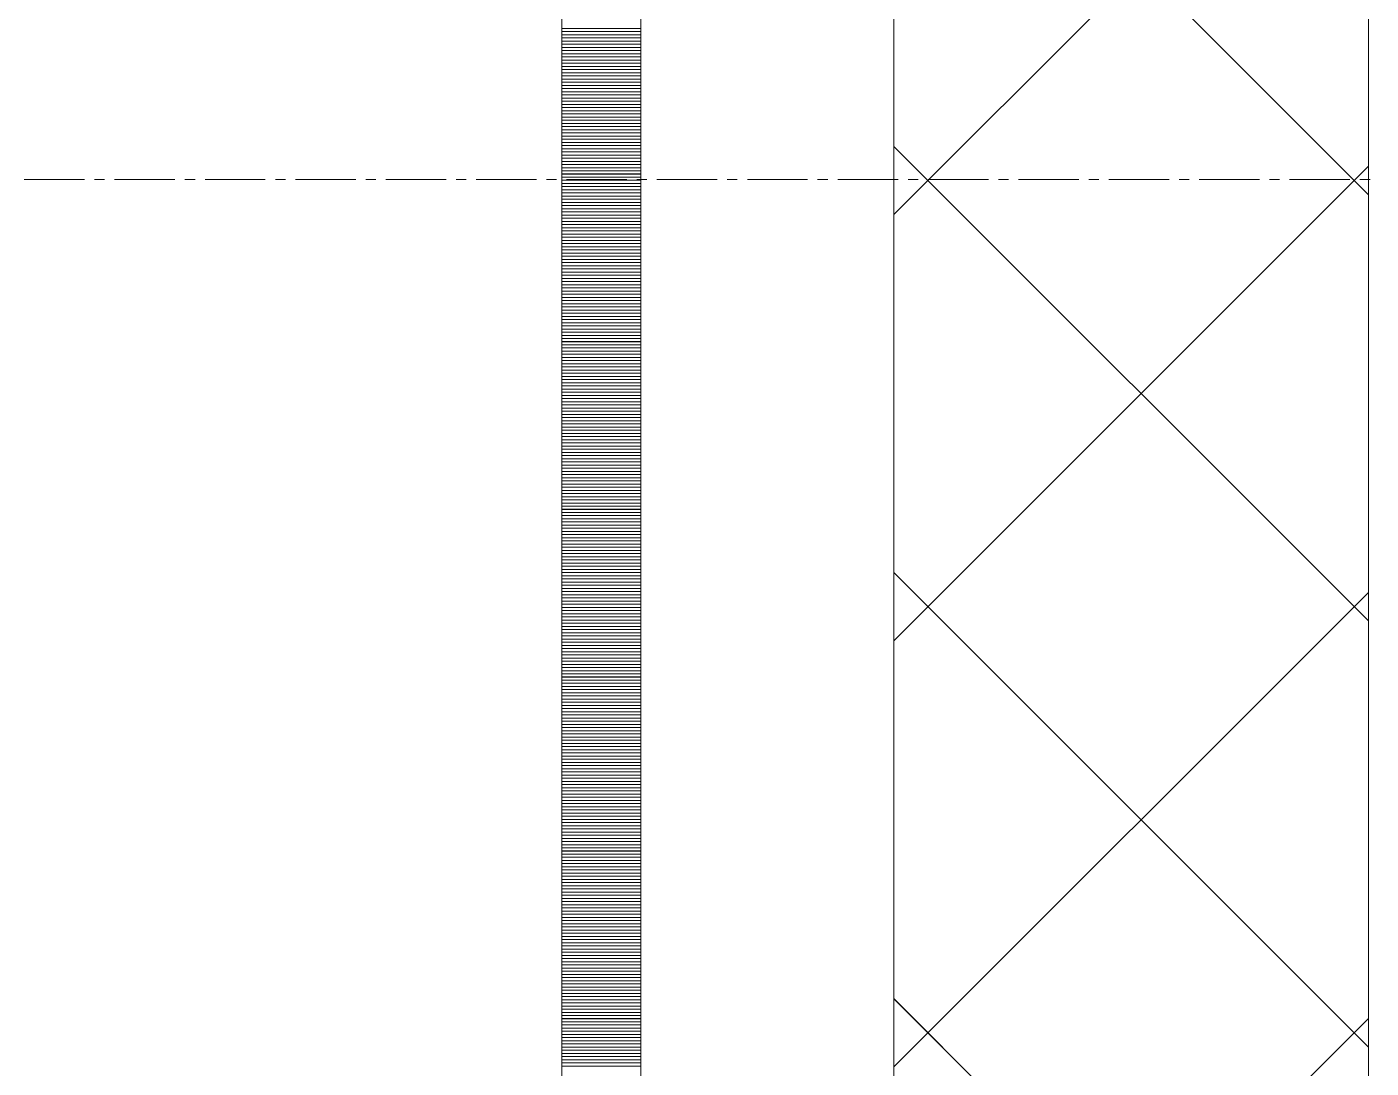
# Model space of a CAD drawing. Header units: millimetres. Extents: x 470010 to 1231400, y -134005 to 421770.
# Drawn here: x 805998.6 to 806423.6, y 174632.4 to 174961.5 of the extents above; entities that cross this region are included whole.
import ezdxf
from ezdxf.enums import TextEntityAlignment as Align

# ---------------------------------------------------------------- set-up
doc = ezdxf.new("R2010")
doc.units = ezdxf.units.MM
doc.linetypes.add('CENTER2', pattern=[28.575, 19.05, -3.175, 3.175, -3.175])
doc.linetypes.add('DASHED', pattern=[19.05, 12.7, -6.35])
doc.layers.get('Defpoints').update_dxf_attribs({"color": 140})
doc.layers.add('АР_Делит', color=120, linetype='Continuous', lineweight=0, plot=False)
for name, color, linetype, lineweight in [('АР_Стены ПЕНОблок', 52, 'Continuous', 20), ('АР_Тонкая', 254, 'Continuous', 5), ('АР_Утеплитель', 31, 'Continuous', 0), ('АР_Штриховка', 8, 'Continuous', 0)]:
    doc.layers.add(name, color=color, linetype=linetype, lineweight=lineweight)
doc.layers.add('РД_Оси_100', color=7, linetype='Continuous', lineweight=0, true_color=0x525252)
doc.styles.add('style1', font='ARIALN.TTF')

# ---------------------------------------------------------------- blocks, each defined once
blk = doc.blocks.new('СОШ_2200_АР_ОСИ_М100_28.05.24')
at = {"layer": 'АР_Делит', "color": 251, "linetype": 'DASHED', "true_color": 0x636466}
blk.add_lwpolyline([(114955, 135155), (114955, -355), (93595.036, -355), (93595.036, 13855), (94145, 13855), (94145, 68320), (66055, 68320), (66055, 13857.73), (83455, 13857.73), (83455, -355), (45245, -355), (45245, 13145), (44695, 13145), (44695, 26755), (45245, 26755), (45245, 68320), (20455, 68320), (20455, 26755), (27955, 26755), (27955, 13145), (-355, 13145), (-355, 100855)], dxfattribs=at)
at = {"layer": 'РД_Оси_100', "color": 251, "linetype": 'CENTER2', "true_color": 0x636466}
blk.add_line((29555, 52200), (-5954.958, 52200), dxfattribs=at)
blk = doc.blocks.new('A$C9108343f')
at = {"layer": 'АР_Стены ПЕНОблок', "color": 18, "linetype": 'Continuous', "lineweight": 20, "true_color": 0x000000}
blk.add_line((140704.09, 313879.49), (140704.09, 237679.49), dxfattribs=at)
at = {"layer": 'АР_Тонкая', "color": 18, "linetype": 'Continuous', "lineweight": 5, "true_color": 0x000000}
for p, q in [((140449.09, 313879.49), (140449.09, 237679.49)), ((140474.09, 313879.49), (140474.09, 237679.49)), ((140474.09, 237679.49), (140474.09, 313879.49)), ((140554.09, 237679.49), (140554.09, 313879.49))]:
    blk.add_line(p, q, dxfattribs=at)
at = {"layer": 'АР_Утеплитель', "color": 18, "linetype": 'Continuous', "lineweight": 0, "true_color": 0x000000}
for p, q in [((140554.09, 313879.49), (140554.09, 237679.49)), ((140704.09, 237679.49), (140704.09, 313879.49))]:
    blk.add_line(p, q, dxfattribs=at)
at = {"layer": 'АР_Штриховка', "color": 18, "linetype": 'Continuous', "lineweight": 0, "true_color": 0x000000}
for p, q in [((140704.09, 275274.68), (140554.09, 275424.68)), ((140554.09, 275268.39), (140704.09, 275418.39)), ((140449.09, 275327.24), (140474.09, 275327.24)), ((140449.09, 275326.24), (140474.09, 275326.24)), ((140449.09, 275325.24), (140474.09, 275325.24)), ((140449.09, 275324.24), (140474.09, 275324.24)), ((140449.09, 275323.24), (140474.09, 275323.24)), ((140449.09, 275322.24), (140474.09, 275322.24)), ((140449.09, 275321.24), (140474.09, 275321.24)), ((140449.09, 275320.24), (140474.09, 275320.24)), ((140449.09, 275319.24), (140474.09, 275319.24)), ((140449.09, 275318.24), (140474.09, 275318.24)), ((140449.09, 275317.24), (140474.09, 275317.24)), ((140449.09, 275316.24), (140474.09, 275316.24)), ((140449.09, 275315.24), (140474.09, 275315.24)), ((140449.09, 275314.24), (140474.09, 275314.24)), ((140449.09, 275313.24), (140474.09, 275313.24)), ((140449.09, 275312.24), (140474.09, 275312.24)), ((140449.09, 275311.24), (140474.09, 275311.24)), ((140449.09, 275310.24), (140474.09, 275310.24)), ((140449.09, 275309.24), (140474.09, 275309.24)), ((140449.09, 275308.24), (140474.09, 275308.24)), ((140449.09, 275307.24), (140474.09, 275307.24)), ((140449.09, 275306.24), (140474.09, 275306.24)), ((140449.09, 275305.24), (140474.09, 275305.24)), ((140449.09, 275304.24), (140474.09, 275304.24)), ((140449.09, 275303.24), (140474.09, 275303.24)), ((140449.09, 275302.24), (140474.09, 275302.24)), ((140449.09, 275301.24), (140474.09, 275301.24)), ((140449.09, 275300.24), (140474.09, 275300.24)), ((140449.09, 275299.24), (140474.09, 275299.24)), ((140449.09, 275298.24), (140474.09, 275298.24)), ((140449.09, 275297.24), (140474.09, 275297.24)), ((140449.09, 275296.24), (140474.09, 275296.24)), ((140449.09, 275295.24), (140474.09, 275295.24)), ((140449.09, 275294.24), (140474.09, 275294.24)), ((140449.09, 275293.24), (140474.09, 275293.24)), ((140449.09, 275292.24), (140474.09, 275292.24)), ((140449.09, 275291.24), (140474.09, 275291.24)), ((140449.09, 275290.24), (140474.09, 275290.24)), ((140449.09, 275289.24), (140474.09, 275289.24)), ((140704.09, 275139.97), (140554.09, 275289.97)), ((140449.09, 275288.24), (140474.09, 275288.24)), ((140449.09, 275287.24), (140474.09, 275287.24)), ((140449.09, 275286.24), (140474.09, 275286.24)), ((140449.09, 275285.24), (140474.09, 275285.24)), ((140449.09, 275284.24), (140474.09, 275284.24)), ((140449.09, 275283.24), (140474.09, 275283.24)), ((140449.09, 275282.24), (140474.09, 275282.24)), ((140449.09, 275281.24), (140474.09, 275281.24)), ((140554.09, 275133.69), (140704.09, 275283.69)), ((140449.09, 275280.24), (140474.09, 275280.24)), ((140449.09, 275279.24), (140474.09, 275279.24)), ((140449.09, 275278.24), (140474.09, 275278.24)), ((140449.09, 275277.24), (140474.09, 275277.24)), ((140449.09, 275276.24), (140474.09, 275276.24)), ((140449.09, 275275.24), (140474.09, 275275.24)), ((140449.09, 275274.24), (140474.09, 275274.24)), ((140449.09, 275273.24), (140474.09, 275273.24)), ((140449.09, 275272.24), (140474.09, 275272.24)), ((140449.09, 275271.24), (140474.09, 275271.24)), ((140449.09, 275270.24), (140474.09, 275270.24)), ((140449.09, 275269.24), (140474.09, 275269.24)), ((140449.09, 275268.24), (140474.09, 275268.24)), ((140449.09, 275267.24), (140474.09, 275267.24)), ((140449.09, 275266.24), (140474.09, 275266.24)), ((140449.09, 275265.24), (140474.09, 275265.24)), ((140449.09, 275264.24), (140474.09, 275264.24)), ((140449.09, 275263.24), (140474.09, 275263.24)), ((140449.09, 275262.24), (140474.09, 275262.24)), ((140449.09, 275261.24), (140474.09, 275261.24)), ((140449.09, 275260.24), (140474.09, 275260.24)), ((140449.09, 275259.24), (140474.09, 275259.24)), ((140449.09, 275258.24), (140474.09, 275258.24)), ((140449.09, 275257.24), (140474.09, 275257.24)), ((140449.09, 275256.24), (140474.09, 275256.24)), ((140449.09, 275255.24), (140474.09, 275255.24)), ((140449.09, 275254.24), (140474.09, 275254.24)), ((140449.09, 275253.24), (140474.09, 275253.24)), ((140449.09, 275252.24), (140474.09, 275252.24)), ((140449.09, 275251.24), (140474.09, 275251.24)), ((140449.09, 275250.24), (140474.09, 275250.24)), ((140449.09, 275249.24), (140474.09, 275249.24)), ((140449.09, 275248.24), (140474.09, 275248.24)), ((140449.09, 275247.24), (140474.09, 275247.24)), ((140449.09, 275246.24), (140474.09, 275246.24)), ((140449.09, 275245.24), (140474.09, 275245.24)), ((140449.09, 275244.24), (140474.09, 275244.24)), ((140449.09, 275243.24), (140474.09, 275243.24)), ((140449.09, 275242.24), (140474.09, 275242.24)), ((140449.09, 275241.24), (140474.09, 275241.24)), ((140449.09, 275240.24), (140474.09, 275240.24)), ((140449.09, 275239.24), (140474.09, 275239.24)), ((140449.09, 275238.24), (140474.09, 275238.24)), ((140449.09, 275237.24), (140474.09, 275237.24)), ((140449.09, 275236.24), (140474.09, 275236.24)), ((140449.09, 275235.24), (140474.09, 275235.24)), ((140449.09, 275234.24), (140474.09, 275234.24)), ((140449.09, 275233.24), (140474.09, 275233.24)), ((140449.09, 275232.24), (140474.09, 275232.24)), ((140449.09, 275231.24), (140474.09, 275231.24)), ((140449.09, 275230.24), (140474.09, 275230.24)), ((140449.09, 275229.24), (140474.09, 275229.24)), ((140449.09, 275228.24), (140474.09, 275228.24)), ((140449.09, 275227.24), (140474.09, 275227.24)), ((140449.09, 275226.24), (140474.09, 275226.24)), ((140449.09, 275225.24), (140474.09, 275225.24)), ((140449.09, 275224.24), (140474.09, 275224.24)), ((140449.09, 275223.24), (140474.09, 275223.24)), ((140449.09, 275222.24), (140474.09, 275222.24)), ((140449.09, 275221.24), (140474.09, 275221.24)), ((140449.09, 275220.24), (140474.09, 275220.24)), ((140449.09, 275219.24), (140474.09, 275219.24)), ((140449.09, 275218.24), (140474.09, 275218.24)), ((140449.09, 275217.24), (140474.09, 275217.24)), ((140449.09, 275216.24), (140474.09, 275216.24)), ((140449.09, 275215.24), (140474.09, 275215.24)), ((140449.09, 275214.24), (140474.09, 275214.24)), ((140449.09, 275213.24), (140474.09, 275213.24)), ((140449.09, 275212.24), (140474.09, 275212.24)), ((140449.09, 275211.24), (140474.09, 275211.24)), ((140449.09, 275210.24), (140474.09, 275210.24)), ((140449.09, 275209.24), (140474.09, 275209.24)), ((140449.09, 275208.24), (140474.09, 275208.24)), ((140449.09, 275207.24), (140474.09, 275207.24)), ((140449.09, 275206.24), (140474.09, 275206.24)), ((140449.09, 275205.24), (140474.09, 275205.24)), ((140449.09, 275204.24), (140474.09, 275204.24)), ((140449.09, 275203.24), (140474.09, 275203.24)), ((140449.09, 275202.24), (140474.09, 275202.24)), ((140449.09, 275201.24), (140474.09, 275201.24)), ((140449.09, 275200.24), (140474.09, 275200.24)), ((140449.09, 275199.24), (140474.09, 275199.24)), ((140449.09, 275198.24), (140474.09, 275198.24)), ((140449.09, 275197.24), (140474.09, 275197.24)), ((140449.09, 275196.24), (140474.09, 275196.24)), ((140449.09, 275195.24), (140474.09, 275195.24)), ((140449.09, 275194.24), (140474.09, 275194.24)), ((140449.09, 275193.24), (140474.09, 275193.24)), ((140449.09, 275192.24), (140474.09, 275192.24)), ((140449.09, 275191.24), (140474.09, 275191.24)), ((140449.09, 275190.24), (140474.09, 275190.24)), ((140449.09, 275189.24), (140474.09, 275189.24)), ((140449.09, 275188.24), (140474.09, 275188.24)), ((140449.09, 275187.24), (140474.09, 275187.24)), ((140449.09, 275186.24), (140474.09, 275186.24)), ((140449.09, 275185.24), (140474.09, 275185.24)), ((140449.09, 275184.24), (140474.09, 275184.24)), ((140449.09, 275183.24), (140474.09, 275183.24)), ((140449.09, 275182.24), (140474.09, 275182.24)), ((140449.09, 275181.24), (140474.09, 275181.24)), ((140449.09, 275180.24), (140474.09, 275180.24)), ((140449.09, 275179.24), (140474.09, 275179.24)), ((140449.09, 275178.24), (140474.09, 275178.24)), ((140449.09, 275177.24), (140474.09, 275177.24)), ((140449.09, 275176.24), (140474.09, 275176.24)), ((140449.09, 275175.24), (140474.09, 275175.24)), ((140449.09, 275174.24), (140474.09, 275174.24)), ((140449.09, 275173.24), (140474.09, 275173.24)), ((140449.09, 275172.24), (140474.09, 275172.24)), ((140449.09, 275171.24), (140474.09, 275171.24)), ((140449.09, 275170.24), (140474.09, 275170.24)), ((140449.09, 275169.24), (140474.09, 275169.24)), ((140449.09, 275168.24), (140474.09, 275168.24)), ((140449.09, 275167.24), (140474.09, 275167.24)), ((140449.09, 275166.24), (140474.09, 275166.24)), ((140449.09, 275165.24), (140474.09, 275165.24)), ((140449.09, 275164.24), (140474.09, 275164.24)), ((140449.09, 275163.24), (140474.09, 275163.24)), ((140449.09, 275162.24), (140474.09, 275162.24)), ((140449.09, 275161.24), (140474.09, 275161.24)), ((140449.09, 275160.24), (140474.09, 275160.24)), ((140449.09, 275159.24), (140474.09, 275159.24)), ((140449.09, 275158.24), (140474.09, 275158.24)), ((140449.09, 275157.24), (140474.09, 275157.24)), ((140449.09, 275156.24), (140474.09, 275156.24)), ((140449.09, 275155.24), (140474.09, 275155.24)), ((140449.09, 275154.24), (140474.09, 275154.24)), ((140449.09, 275153.24), (140474.09, 275153.24)), ((140704.09, 275005.27), (140554.09, 275155.27)), ((140449.09, 275152.24), (140474.09, 275152.24)), ((140449.09, 275151.24), (140474.09, 275151.24)), ((140449.09, 275150.24), (140474.09, 275150.24)), ((140449.09, 275149.24), (140474.09, 275149.24)), ((140554.09, 274998.98), (140704.09, 275148.98)), ((140449.09, 275148.24), (140474.09, 275148.24)), ((140449.09, 275147.24), (140474.09, 275147.24)), ((140449.09, 275146.24), (140474.09, 275146.24)), ((140449.09, 275145.24), (140474.09, 275145.24)), ((140449.09, 275144.24), (140474.09, 275144.24)), ((140449.09, 275143.24), (140474.09, 275143.24)), ((140449.09, 275142.24), (140474.09, 275142.24)), ((140449.09, 275141.24), (140474.09, 275141.24)), ((140449.09, 275140.24), (140474.09, 275140.24)), ((140449.09, 275139.24), (140474.09, 275139.24)), ((140449.09, 275138.24), (140474.09, 275138.24)), ((140449.09, 275137.24), (140474.09, 275137.24)), ((140449.09, 275136.24), (140474.09, 275136.24)), ((140449.09, 275135.24), (140474.09, 275135.24)), ((140449.09, 275134.24), (140474.09, 275134.24)), ((140449.09, 275133.24), (140474.09, 275133.24)), ((140449.09, 275132.24), (140474.09, 275132.24)), ((140449.09, 275131.24), (140474.09, 275131.24)), ((140449.09, 275130.24), (140474.09, 275130.24)), ((140449.09, 275129.24), (140474.09, 275129.24)), ((140449.09, 275128.24), (140474.09, 275128.24)), ((140449.09, 275127.24), (140474.09, 275127.24)), ((140449.09, 275126.24), (140474.09, 275126.24)), ((140449.09, 275125.24), (140474.09, 275125.24)), ((140449.09, 275124.24), (140474.09, 275124.24)), ((140449.09, 275123.24), (140474.09, 275123.24)), ((140449.09, 275122.24), (140474.09, 275122.24)), ((140449.09, 275121.24), (140474.09, 275121.24)), ((140449.09, 275120.24), (140474.09, 275120.24)), ((140449.09, 275119.24), (140474.09, 275119.24)), ((140449.09, 275118.24), (140474.09, 275118.24)), ((140449.09, 275117.24), (140474.09, 275117.24)), ((140449.09, 275116.24), (140474.09, 275116.24)), ((140449.09, 275115.24), (140474.09, 275115.24)), ((140449.09, 275114.24), (140474.09, 275114.24)), ((140449.09, 275113.24), (140474.09, 275113.24)), ((140449.09, 275112.24), (140474.09, 275112.24)), ((140449.09, 275111.24), (140474.09, 275111.24)), ((140449.09, 275110.24), (140474.09, 275110.24)), ((140449.09, 275109.24), (140474.09, 275109.24)), ((140449.09, 275108.24), (140474.09, 275108.24)), ((140449.09, 275107.24), (140474.09, 275107.24)), ((140449.09, 275106.24), (140474.09, 275106.24)), ((140449.09, 275105.24), (140474.09, 275105.24)), ((140449.09, 275104.24), (140474.09, 275104.24)), ((140449.09, 275103.24), (140474.09, 275103.24)), ((140449.09, 275102.24), (140474.09, 275102.24)), ((140449.09, 275101.24), (140474.09, 275101.24)), ((140449.09, 275100.24), (140474.09, 275100.24)), ((140449.09, 275099.24), (140474.09, 275099.24)), ((140449.09, 275098.24), (140474.09, 275098.24)), ((140449.09, 275097.24), (140474.09, 275097.24)), ((140449.09, 275096.24), (140474.09, 275096.24)), ((140449.09, 275095.24), (140474.09, 275095.24)), ((140449.09, 275094.24), (140474.09, 275094.24)), ((140449.09, 275093.24), (140474.09, 275093.24)), ((140449.09, 275092.24), (140474.09, 275092.24)), ((140449.09, 275091.24), (140474.09, 275091.24)), ((140449.09, 275090.24), (140474.09, 275090.24)), ((140449.09, 275089.24), (140474.09, 275089.24)), ((140449.09, 275088.24), (140474.09, 275088.24)), ((140449.09, 275087.24), (140474.09, 275087.24)), ((140449.09, 275086.24), (140474.09, 275086.24)), ((140449.09, 275085.24), (140474.09, 275085.24)), ((140449.09, 275084.24), (140474.09, 275084.24)), ((140449.09, 275083.24), (140474.09, 275083.24)), ((140449.09, 275082.24), (140474.09, 275082.24)), ((140449.09, 275081.24), (140474.09, 275081.24)), ((140449.09, 275080.24), (140474.09, 275080.24)), ((140449.09, 275079.24), (140474.09, 275079.24)), ((140449.09, 275078.24), (140474.09, 275078.24)), ((140449.09, 275077.24), (140474.09, 275077.24)), ((140449.09, 275076.24), (140474.09, 275076.24)), ((140449.09, 275075.24), (140474.09, 275075.24)), ((140449.09, 275074.24), (140474.09, 275074.24)), ((140449.09, 275073.24), (140474.09, 275073.24)), ((140449.09, 275072.24), (140474.09, 275072.24)), ((140449.09, 275071.24), (140474.09, 275071.24)), ((140449.09, 275070.24), (140474.09, 275070.24)), ((140449.09, 275069.24), (140474.09, 275069.24)), ((140449.09, 275068.24), (140474.09, 275068.24)), ((140449.09, 275067.24), (140474.09, 275067.24)), ((140449.09, 275066.24), (140474.09, 275066.24)), ((140449.09, 275065.24), (140474.09, 275065.24)), ((140449.09, 275064.24), (140474.09, 275064.24)), ((140449.09, 275063.24), (140474.09, 275063.24)), ((140449.09, 275062.24), (140474.09, 275062.24)), ((140449.09, 275061.24), (140474.09, 275061.24)), ((140449.09, 275060.24), (140474.09, 275060.24)), ((140449.09, 275059.24), (140474.09, 275059.24)), ((140449.09, 275058.24), (140474.09, 275058.24)), ((140449.09, 275057.24), (140474.09, 275057.24)), ((140449.09, 275056.24), (140474.09, 275056.24)), ((140449.09, 275055.24), (140474.09, 275055.24)), ((140449.09, 275054.24), (140474.09, 275054.24)), ((140449.09, 275053.24), (140474.09, 275053.24)), ((140449.09, 275052.24), (140474.09, 275052.24)), ((140449.09, 275051.24), (140474.09, 275051.24)), ((140449.09, 275050.24), (140474.09, 275050.24)), ((140449.09, 275049.24), (140474.09, 275049.24)), ((140449.09, 275048.24), (140474.09, 275048.24)), ((140449.09, 275047.24), (140474.09, 275047.24)), ((140449.09, 275046.24), (140474.09, 275046.24)), ((140449.09, 275045.24), (140474.09, 275045.24)), ((140449.09, 275044.24), (140474.09, 275044.24)), ((140449.09, 275043.24), (140474.09, 275043.24)), ((140449.09, 275042.24), (140474.09, 275042.24)), ((140449.09, 275041.24), (140474.09, 275041.24)), ((140449.09, 275040.24), (140474.09, 275040.24)), ((140449.09, 275039.24), (140474.09, 275039.24)), ((140449.09, 275038.24), (140474.09, 275038.24)), ((140449.09, 275037.24), (140474.09, 275037.24)), ((140449.09, 275036.24), (140474.09, 275036.24)), ((140449.09, 275035.24), (140474.09, 275035.24)), ((140449.09, 275034.24), (140474.09, 275034.24)), ((140449.09, 275033.24), (140474.09, 275033.24)), ((140449.09, 275032.24), (140474.09, 275032.24)), ((140449.09, 275031.24), (140474.09, 275031.24)), ((140449.09, 275030.24), (140474.09, 275030.24)), ((140449.09, 275029.24), (140474.09, 275029.24)), ((140449.09, 275028.24), (140474.09, 275028.24)), ((140449.09, 275027.24), (140474.09, 275027.24)), ((140449.09, 275026.24), (140474.09, 275026.24)), ((140449.09, 275025.24), (140474.09, 275025.24)), ((140449.09, 275024.24), (140474.09, 275024.24)), ((140449.09, 275023.24), (140474.09, 275023.24)), ((140449.09, 275022.24), (140474.09, 275022.24)), ((140449.09, 275021.24), (140474.09, 275021.24)), ((140449.09, 275020.24), (140474.09, 275020.24)), ((140449.09, 275019.24), (140474.09, 275019.24)), ((140449.09, 275018.24), (140474.09, 275018.24)), ((140449.09, 275017.24), (140474.09, 275017.24)), ((140704.09, 274870.56), (140554.09, 275020.56)), ((140449.09, 275016.24), (140474.09, 275016.24)), ((140449.09, 275015.24), (140474.09, 275015.24)), ((140449.09, 275014.24), (140474.09, 275014.24)), ((140449.09, 275013.24), (140474.09, 275013.24)), ((140554.09, 274864.28), (140704.09, 275014.28)), ((140449.09, 275012.24), (140474.09, 275012.24)), ((140449.09, 275011.24), (140474.09, 275011.24)), ((140449.09, 275010.24), (140474.09, 275010.24)), ((140449.09, 275009.24), (140474.09, 275009.24)), ((140449.09, 275008.24), (140474.09, 275008.24)), ((140449.09, 275007.24), (140474.09, 275007.24)), ((140449.09, 275006.24), (140474.09, 275006.24)), ((140449.09, 275005.24), (140474.09, 275005.24)), ((140449.09, 275004.24), (140474.09, 275004.24)), ((140449.09, 275003.24), (140474.09, 275003.24)), ((140449.09, 275002.24), (140474.09, 275002.24)), ((140449.09, 275001.24), (140474.09, 275001.24)), ((140449.09, 275000.24), (140474.09, 275000.24)), ((140449.09, 274999.24), (140474.09, 274999.24))]:
    blk.add_line(p, q, dxfattribs=at)
at = {"layer": 'РД_Оси_100'}
blk.add_blockref('СОШ_2200_АР_ОСИ_М100_28.05.24', (140804.09, 223079.49), dxfattribs=at)
at = {"layer": 'Defpoints', "color": 18, "true_color": 0x000000, "style": 'style1'}
for p in [(143949.34, 316089.12), (143974.98, 281639.5), (143890.4, 273244.71), (143839.99, 264276.81), (143967.75, 254892.38), (12251.96, 104178.14), (12382.58, 96023.14)]:
    blk.add_attdef('АР-ПОМЕЩЕНИЕ:НАИМЕНОВАНИЕ', text='', height=100, dxfattribs=at).set_placement(p, align=Align.MIDDLE)
at = {"layer": 'Defpoints', "color": 18, "true_color": 0x000000, "style": 'style1', "flags": 8}
for p in [(143951.3, 279099.09), (143848.34, 269251.11), (143875.33, 260094.25), (144049.74, 250824.7), (163419.28, 238153.36), (155897.46, 237965.97), (183037.2, 237965.97), (143342.94, 237876.19)]:
    blk.add_attdef('АР-ПОМЕЩЕНИЕ:НАИМЕНОВАНИЕ', text='', height=100, dxfattribs=at).set_placement(p, align=Align.MIDDLE)

msp = doc.modelspace()

# ---------------------------------------------------------------- linework, layer by layer
at = {"layer": 'АР_Стены ПЕНОблок', "color": 18, "linetype": 'Continuous', "lineweight": 20, "true_color": 0x000000}
msp.add_line((806422.706, 213513.251), (806422.706, 137313.251), dxfattribs=at)
at = {"layer": 'АР_Тонкая', "color": 18, "linetype": 'Continuous', "lineweight": 5, "true_color": 0x000000}
for p, q in [((806167.706, 213513.251), (806167.706, 137313.251)), ((806192.706, 213513.251), (806192.706, 137313.251)), ((806192.706, 137313.251), (806192.706, 213513.251)), ((806272.706, 137313.251), (806272.706, 213513.251))]:
    msp.add_line(p, q, dxfattribs=at)
at = {"layer": 'АР_Утеплитель', "color": 18, "linetype": 'Continuous', "lineweight": 0, "true_color": 0x000000}
for p, q in [((806272.706, 213513.251), (806272.706, 137313.251)), ((806422.706, 137313.251), (806422.706, 213513.251))]:
    msp.add_line(p, q, dxfattribs=at)
at = {"layer": 'АР_Штриховка', "color": 18, "linetype": 'Continuous', "lineweight": 0, "true_color": 0x000000}
for p, q in [((806422.706, 174908.434), (806272.706, 175058.434)), ((806272.706, 174902.147), (806422.706, 175052.147)), ((806167.706, 174961), (806192.706, 174961)), ((806167.706, 174960), (806192.706, 174960)), ((806167.706, 174959), (806192.706, 174959)), ((806167.706, 174958), (806192.706, 174958)), ((806167.706, 174957), (806192.706, 174957)), ((806167.706, 174956), (806192.706, 174956)), ((806167.706, 174955), (806192.706, 174955)), ((806167.706, 174954), (806192.706, 174954)), ((806167.706, 174953), (806192.706, 174953)), ((806167.706, 174952), (806192.706, 174952)), ((806167.706, 174951), (806192.706, 174951)), ((806167.706, 174950), (806192.706, 174950)), ((806167.706, 174949), (806192.706, 174949)), ((806167.706, 174948), (806192.706, 174948)), ((806167.706, 174947), (806192.706, 174947)), ((806167.706, 174946), (806192.706, 174946)), ((806167.706, 174945), (806192.706, 174945)), ((806167.706, 174944), (806192.706, 174944)), ((806167.706, 174943), (806192.706, 174943)), ((806167.706, 174942), (806192.706, 174942)), ((806167.706, 174941), (806192.706, 174941)), ((806167.706, 174940), (806192.706, 174940)), ((806167.706, 174939), (806192.706, 174939)), ((806167.706, 174938), (806192.706, 174938)), ((806167.706, 174937), (806192.706, 174937)), ((806167.706, 174936), (806192.706, 174936)), ((806167.706, 174935), (806192.706, 174935)), ((806167.706, 174934), (806192.706, 174934)), ((806167.706, 174933), (806192.706, 174933)), ((806167.706, 174932), (806192.706, 174932)), ((806167.706, 174931), (806192.706, 174931)), ((806167.706, 174930), (806192.706, 174930)), ((806167.706, 174929), (806192.706, 174929)), ((806167.706, 174928), (806192.706, 174928)), ((806167.706, 174927), (806192.706, 174927)), ((806167.706, 174926), (806192.706, 174926)), ((806167.706, 174925), (806192.706, 174925)), ((806167.706, 174924), (806192.706, 174924)), ((806167.706, 174923), (806192.706, 174923)), ((806422.706, 174773.73), (806272.706, 174923.73)), ((806167.706, 174922), (806192.706, 174922)), ((806167.706, 174921), (806192.706, 174921)), ((806167.706, 174920), (806192.706, 174920)), ((806167.706, 174919), (806192.706, 174919)), ((806167.706, 174918), (806192.706, 174918)), ((806167.706, 174917), (806192.706, 174917)), ((806167.706, 174916), (806192.706, 174916)), ((806167.706, 174915), (806192.706, 174915)), ((806272.706, 174767.443), (806422.706, 174917.443)), ((806167.706, 174914), (806192.706, 174914)), ((806167.706, 174913), (806192.706, 174913)), ((806167.706, 174912), (806192.706, 174912)), ((806167.706, 174911), (806192.706, 174911)), ((806167.706, 174910), (806192.706, 174910)), ((806167.706, 174909), (806192.706, 174909)), ((806167.706, 174908), (806192.706, 174908)), ((806167.706, 174907), (806192.706, 174907)), ((806167.706, 174906), (806192.706, 174906)), ((806167.706, 174905), (806192.706, 174905)), ((806167.706, 174904), (806192.706, 174904)), ((806167.706, 174903), (806192.706, 174903)), ((806167.706, 174902), (806192.706, 174902)), ((806167.706, 174901), (806192.706, 174901)), ((806167.706, 174900), (806192.706, 174900)), ((806167.706, 174899), (806192.706, 174899)), ((806167.706, 174898), (806192.706, 174898)), ((806167.706, 174897), (806192.706, 174897)), ((806167.706, 174896), (806192.706, 174896)), ((806167.706, 174895), (806192.706, 174895)), ((806167.706, 174894), (806192.706, 174894)), ((806167.706, 174893), (806192.706, 174893)), ((806167.706, 174892), (806192.706, 174892)), ((806167.706, 174891), (806192.706, 174891)), ((806167.706, 174890), (806192.706, 174890)), ((806167.706, 174889), (806192.706, 174889)), ((806167.706, 174888), (806192.706, 174888)), ((806167.706, 174887), (806192.706, 174887)), ((806167.706, 174886), (806192.706, 174886)), ((806167.706, 174885), (806192.706, 174885)), ((806167.706, 174884), (806192.706, 174884)), ((806167.706, 174883), (806192.706, 174883)), ((806167.706, 174882), (806192.706, 174882)), ((806167.706, 174881), (806192.706, 174881)), ((806167.706, 174880), (806192.706, 174880)), ((806167.706, 174879), (806192.706, 174879)), ((806167.706, 174878), (806192.706, 174878)), ((806167.706, 174877), (806192.706, 174877)), ((806167.706, 174876), (806192.706, 174876)), ((806167.706, 174875), (806192.706, 174875)), ((806167.706, 174874), (806192.706, 174874)), ((806167.706, 174873), (806192.706, 174873)), ((806167.706, 174872), (806192.706, 174872)), ((806167.706, 174871), (806192.706, 174871)), ((806167.706, 174870), (806192.706, 174870)), ((806167.706, 174869), (806192.706, 174869)), ((806167.706, 174868), (806192.706, 174868)), ((806167.706, 174867), (806192.706, 174867)), ((806167.706, 174866), (806192.706, 174866)), ((806167.706, 174865), (806192.706, 174865)), ((806167.706, 174864), (806192.706, 174864)), ((806167.706, 174863), (806192.706, 174863)), ((806167.706, 174862), (806192.706, 174862)), ((806167.706, 174861), (806192.706, 174861)), ((806167.706, 174860), (806192.706, 174860)), ((806167.706, 174859), (806192.706, 174859)), ((806167.706, 174858), (806192.706, 174858)), ((806167.706, 174857), (806192.706, 174857)), ((806167.706, 174856), (806192.706, 174856)), ((806167.706, 174855), (806192.706, 174855)), ((806167.706, 174854), (806192.706, 174854)), ((806167.706, 174853), (806192.706, 174853)), ((806167.706, 174852), (806192.706, 174852)), ((806167.706, 174851), (806192.706, 174851)), ((806167.706, 174850), (806192.706, 174850)), ((806167.706, 174849), (806192.706, 174849)), ((806167.706, 174848), (806192.706, 174848)), ((806167.706, 174847), (806192.706, 174847)), ((806167.706, 174846), (806192.706, 174846)), ((806167.706, 174845), (806192.706, 174845)), ((806167.706, 174844), (806192.706, 174844)), ((806167.706, 174843), (806192.706, 174843)), ((806167.706, 174842), (806192.706, 174842)), ((806167.706, 174841), (806192.706, 174841)), ((806167.706, 174840), (806192.706, 174840)), ((806167.706, 174839), (806192.706, 174839)), ((806167.706, 174838), (806192.706, 174838)), ((806167.706, 174837), (806192.706, 174837)), ((806167.706, 174836), (806192.706, 174836)), ((806167.706, 174835), (806192.706, 174835)), ((806167.706, 174834), (806192.706, 174834)), ((806167.706, 174833), (806192.706, 174833)), ((806167.706, 174832), (806192.706, 174832)), ((806167.706, 174831), (806192.706, 174831)), ((806167.706, 174830), (806192.706, 174830)), ((806167.706, 174829), (806192.706, 174829)), ((806167.706, 174828), (806192.706, 174828)), ((806167.706, 174827), (806192.706, 174827)), ((806167.706, 174826), (806192.706, 174826)), ((806167.706, 174825), (806192.706, 174825)), ((806167.706, 174824), (806192.706, 174824)), ((806167.706, 174823), (806192.706, 174823)), ((806167.706, 174822), (806192.706, 174822)), ((806167.706, 174821), (806192.706, 174821)), ((806167.706, 174820), (806192.706, 174820)), ((806167.706, 174819), (806192.706, 174819)), ((806167.706, 174818), (806192.706, 174818)), ((806167.706, 174817), (806192.706, 174817)), ((806167.706, 174816), (806192.706, 174816)), ((806167.706, 174815), (806192.706, 174815)), ((806167.706, 174814), (806192.706, 174814)), ((806167.706, 174813), (806192.706, 174813)), ((806167.706, 174812), (806192.706, 174812)), ((806167.706, 174811), (806192.706, 174811)), ((806167.706, 174810), (806192.706, 174810)), ((806167.706, 174809), (806192.706, 174809)), ((806167.706, 174808), (806192.706, 174808)), ((806167.706, 174807), (806192.706, 174807)), ((806167.706, 174806), (806192.706, 174806)), ((806167.706, 174805), (806192.706, 174805)), ((806167.706, 174804), (806192.706, 174804)), ((806167.706, 174803), (806192.706, 174803)), ((806167.706, 174802), (806192.706, 174802)), ((806167.706, 174801), (806192.706, 174801)), ((806167.706, 174800), (806192.706, 174800)), ((806167.706, 174799), (806192.706, 174799)), ((806167.706, 174798), (806192.706, 174798)), ((806167.706, 174797), (806192.706, 174797)), ((806167.706, 174796), (806192.706, 174796)), ((806167.706, 174795), (806192.706, 174795)), ((806167.706, 174794), (806192.706, 174794)), ((806167.706, 174793), (806192.706, 174793)), ((806167.706, 174792), (806192.706, 174792)), ((806167.706, 174791), (806192.706, 174791)), ((806167.706, 174790), (806192.706, 174790)), ((806167.706, 174789), (806192.706, 174789)), ((806167.706, 174788), (806192.706, 174788)), ((806167.706, 174787), (806192.706, 174787)), ((806422.706, 174639.026), (806272.706, 174789.026)), ((806167.706, 174786), (806192.706, 174786)), ((806167.706, 174785), (806192.706, 174785)), ((806167.706, 174784), (806192.706, 174784)), ((806167.706, 174783), (806192.706, 174783)), ((806272.706, 174632.739), (806422.706, 174782.739)), ((806167.706, 174782), (806192.706, 174782)), ((806167.706, 174781), (806192.706, 174781)), ((806167.706, 174780), (806192.706, 174780)), ((806167.706, 174779), (806192.706, 174779)), ((806167.706, 174778), (806192.706, 174778)), ((806167.706, 174777), (806192.706, 174777)), ((806167.706, 174776), (806192.706, 174776)), ((806167.706, 174775), (806192.706, 174775)), ((806167.706, 174774), (806192.706, 174774)), ((806167.706, 174773), (806192.706, 174773)), ((806167.706, 174772), (806192.706, 174772)), ((806167.706, 174771), (806192.706, 174771)), ((806167.706, 174770), (806192.706, 174770)), ((806167.706, 174769), (806192.706, 174769)), ((806167.706, 174768), (806192.706, 174768)), ((806167.706, 174767), (806192.706, 174767)), ((806167.706, 174766), (806192.706, 174766)), ((806167.706, 174765), (806192.706, 174765)), ((806167.706, 174764), (806192.706, 174764)), ((806167.706, 174763), (806192.706, 174763)), ((806167.706, 174762), (806192.706, 174762)), ((806167.706, 174761), (806192.706, 174761)), ((806167.706, 174760), (806192.706, 174760)), ((806167.706, 174759), (806192.706, 174759)), ((806167.706, 174758), (806192.706, 174758)), ((806167.706, 174757), (806192.706, 174757)), ((806167.706, 174756), (806192.706, 174756)), ((806167.706, 174755), (806192.706, 174755)), ((806167.706, 174754), (806192.706, 174754)), ((806167.706, 174753), (806192.706, 174753)), ((806167.706, 174752), (806192.706, 174752)), ((806167.706, 174751), (806192.706, 174751)), ((806167.706, 174750), (806192.706, 174750)), ((806167.706, 174749), (806192.706, 174749)), ((806167.706, 174748), (806192.706, 174748)), ((806167.706, 174747), (806192.706, 174747)), ((806167.706, 174746), (806192.706, 174746)), ((806167.706, 174745), (806192.706, 174745)), ((806167.706, 174744), (806192.706, 174744)), ((806167.706, 174743), (806192.706, 174743)), ((806167.706, 174742), (806192.706, 174742)), ((806167.706, 174741), (806192.706, 174741)), ((806167.706, 174740), (806192.706, 174740)), ((806167.706, 174739), (806192.706, 174739)), ((806167.706, 174738), (806192.706, 174738)), ((806167.706, 174737), (806192.706, 174737)), ((806167.706, 174736), (806192.706, 174736)), ((806167.706, 174735), (806192.706, 174735)), ((806167.706, 174734), (806192.706, 174734)), ((806167.706, 174733), (806192.706, 174733)), ((806167.706, 174732), (806192.706, 174732)), ((806167.706, 174731), (806192.706, 174731)), ((806167.706, 174730), (806192.706, 174730)), ((806167.706, 174729), (806192.706, 174729)), ((806167.706, 174728), (806192.706, 174728)), ((806167.706, 174727), (806192.706, 174727)), ((806167.706, 174726), (806192.706, 174726)), ((806167.706, 174725), (806192.706, 174725)), ((806167.706, 174724), (806192.706, 174724)), ((806167.706, 174723), (806192.706, 174723)), ((806167.706, 174722), (806192.706, 174722)), ((806167.706, 174721), (806192.706, 174721)), ((806167.706, 174720), (806192.706, 174720)), ((806167.706, 174719), (806192.706, 174719)), ((806167.706, 174718), (806192.706, 174718)), ((806167.706, 174717), (806192.706, 174717)), ((806167.706, 174716), (806192.706, 174716)), ((806167.706, 174715), (806192.706, 174715)), ((806167.706, 174714), (806192.706, 174714)), ((806167.706, 174713), (806192.706, 174713)), ((806167.706, 174712), (806192.706, 174712)), ((806167.706, 174711), (806192.706, 174711)), ((806167.706, 174710), (806192.706, 174710)), ((806167.706, 174709), (806192.706, 174709)), ((806167.706, 174708), (806192.706, 174708)), ((806167.706, 174707), (806192.706, 174707)), ((806167.706, 174706), (806192.706, 174706)), ((806167.706, 174705), (806192.706, 174705)), ((806167.706, 174704), (806192.706, 174704)), ((806167.706, 174703), (806192.706, 174703)), ((806167.706, 174702), (806192.706, 174702)), ((806167.706, 174701), (806192.706, 174701)), ((806167.706, 174700), (806192.706, 174700)), ((806167.706, 174699), (806192.706, 174699)), ((806167.706, 174698), (806192.706, 174698)), ((806167.706, 174697), (806192.706, 174697)), ((806167.706, 174696), (806192.706, 174696)), ((806167.706, 174695), (806192.706, 174695)), ((806167.706, 174694), (806192.706, 174694)), ((806167.706, 174693), (806192.706, 174693)), ((806167.706, 174692), (806192.706, 174692)), ((806167.706, 174691), (806192.706, 174691)), ((806167.706, 174690), (806192.706, 174690)), ((806167.706, 174689), (806192.706, 174689)), ((806167.706, 174688), (806192.706, 174688)), ((806167.706, 174687), (806192.706, 174687)), ((806167.706, 174686), (806192.706, 174686)), ((806167.706, 174685), (806192.706, 174685)), ((806167.706, 174684), (806192.706, 174684)), ((806167.706, 174683), (806192.706, 174683)), ((806167.706, 174682), (806192.706, 174682)), ((806167.706, 174681), (806192.706, 174681)), ((806167.706, 174680), (806192.706, 174680)), ((806167.706, 174679), (806192.706, 174679)), ((806167.706, 174678), (806192.706, 174678)), ((806167.706, 174677), (806192.706, 174677)), ((806167.706, 174676), (806192.706, 174676)), ((806167.706, 174675), (806192.706, 174675)), ((806167.706, 174674), (806192.706, 174674)), ((806167.706, 174673), (806192.706, 174673)), ((806167.706, 174672), (806192.706, 174672)), ((806167.706, 174671), (806192.706, 174671)), ((806167.706, 174670), (806192.706, 174670)), ((806167.706, 174669), (806192.706, 174669)), ((806167.706, 174668), (806192.706, 174668)), ((806167.706, 174667), (806192.706, 174667)), ((806167.706, 174666), (806192.706, 174666)), ((806167.706, 174665), (806192.706, 174665)), ((806167.706, 174664), (806192.706, 174664)), ((806167.706, 174663), (806192.706, 174663)), ((806167.706, 174662), (806192.706, 174662)), ((806167.706, 174661), (806192.706, 174661)), ((806167.706, 174660), (806192.706, 174660)), ((806167.706, 174659), (806192.706, 174659)), ((806167.706, 174658), (806192.706, 174658)), ((806167.706, 174657), (806192.706, 174657)), ((806167.706, 174656), (806192.706, 174656)), ((806167.706, 174655), (806192.706, 174655)), ((806167.706, 174654), (806192.706, 174654)), ((806167.706, 174653), (806192.706, 174653)), ((806167.706, 174652), (806192.706, 174652)), ((806167.706, 174651), (806192.706, 174651)), ((806422.706, 174504.322), (806272.706, 174654.322)), ((806167.706, 174650), (806192.706, 174650)), ((806167.706, 174649), (806192.706, 174649)), ((806167.706, 174648), (806192.706, 174648)), ((806167.706, 174647), (806192.706, 174647)), ((806272.706, 174498.036), (806422.706, 174648.036)), ((806167.706, 174646), (806192.706, 174646)), ((806167.706, 174645), (806192.706, 174645)), ((806167.706, 174644), (806192.706, 174644)), ((806167.706, 174643), (806192.706, 174643)), ((806167.706, 174642), (806192.706, 174642)), ((806167.706, 174641), (806192.706, 174641)), ((806167.706, 174640), (806192.706, 174640)), ((806167.706, 174639), (806192.706, 174639)), ((806167.706, 174638), (806192.706, 174638)), ((806167.706, 174637), (806192.706, 174637)), ((806167.706, 174636), (806192.706, 174636)), ((806167.706, 174635), (806192.706, 174635)), ((806167.706, 174634), (806192.706, 174634)), ((806167.706, 174633), (806192.706, 174633))]:
    msp.add_line(p, q, dxfattribs=at)

# ---------------------------------------------------------------- block references
msp.add_blockref('A$C9108343f', (665718.612, -100366.242))
at = {"layer": 'РД_Оси_100'}
msp.add_blockref('СОШ_2200_АР_ОСИ_М100_28.05.24', (806522.706, 122713.251), dxfattribs=at)

doc.saveas('drawing.dxf')
